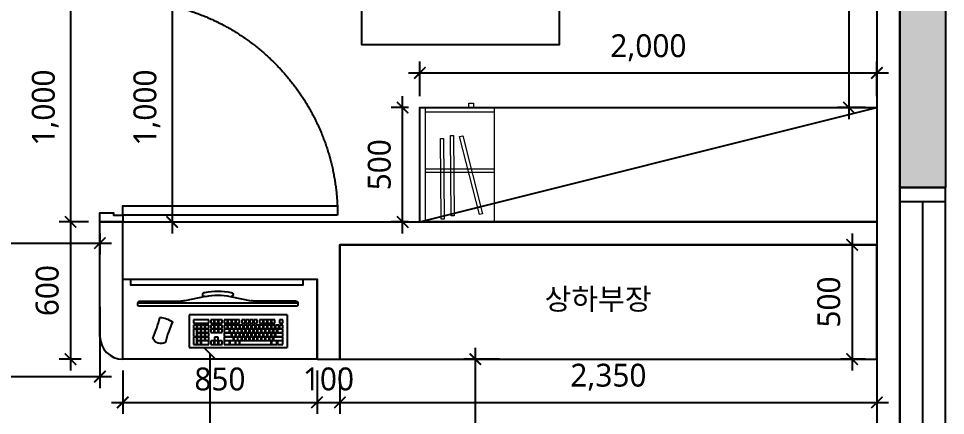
# Model space of a CAD drawing. Header units: metres. Extents: x 11578468 to 47831421, y -58341524 to -14256839.
# Drawn here: x 23793658 to 23797714, y -29032333 to -29030597 of the extents above; entities that cross this region are included whole.
import ezdxf
from ezdxf.enums import TextEntityAlignment as Align

# ---------------------------------------------------------------- set-up
doc = ezdxf.new("R2010")
doc.units = ezdxf.units.M
doc.header["$LTSCALE"] = 50
doc.header["$MEASUREMENT"] = 0
doc.linetypes.add('CENTER2', pattern=[28.575, 19.05, -3.175, 3.175, -3.175])
doc.layers.get('0').update_dxf_attribs({"linetype": 'CONTINUOUS'})
doc.layers.get('DEFPOINTS').update_dxf_attribs({"linetype": 'CONTINUOUS'})
for name, color, linetype in [('0-ELC TEXT', 7, 'CONTINUOUS'), ('04_FUR', 6, 'CONTINUOUS'), ('3.기호.계단선', 30, 'CONTINUOUS'), ('TEX', 7, 'CONTINUOUS'), ('wall', 3, 'CONTINUOUS'), ('WIN', 4, 'CONTINUOUS'), ('家具', 251, 'CONTINUOUS'), ('가구', 6, 'CONTINUOUS')]:
    doc.layers.add(name, color=color, linetype=linetype)
for name, color, linetype, lineweight in [('Arch', 8, 'CONTINUOUS', 0), ('ha', 8, 'CONTINUOUS', 5), ('wall2', 3, 'CONTINUOUS', 25)]:
    doc.layers.add(name, color=color, linetype=linetype, lineweight=lineweight)
doc.styles.add('HY 울릉도 L', font='malgun.ttf')
doc.styles.add('맑은 고딕', font='malgun.ttf')
doc.dimstyles.new('사본 50', dxfattribs={"dimscale": 50, "dimtxt": 2, "dimasz": 1, "dimexe": 1, "dimexo": 1, "dimgap": 1, "dimtad": 1, "dimdec": 0, "dimrnd": 0.05, "dimdsep": 46, "dimlunit": 6, "dimtxsty": 'HY 울릉도 L', "dimblk": 'ARCHTICK', "dimcen": 2.5, "dimdle": 1, "dimclrd": 133, "dimclre": 133, "dimclrt": 30, "dimadec": 0, "dimazin": 0, "dimtfac": 1, "dimtdec": 0, "dimtix": 1, "dimtmove": 2, "dimatfit": 3, "dimldrblk": 'ARCHTICK', "dimfxl": 1, "dimlwd": -1, "dimlwe": -1, "dimarcsym": 0})

# ---------------------------------------------------------------- blocks, each defined once
blk = doc.blocks.new('*U1960')
at = {"layer": 'WIN', "linetype": 'Continuous'}
blk.add_line((60, 100), (1140, 100), dxfattribs=at)
for points in [[(0, 0), (1200, 0), (1200, 200), (0, 200)], [(0, 0), (60, 0), (60, 200), (0, 200)], [(1200, 0), (1140, 0), (1140, 200), (1200, 200)]]:
    blk.add_lwpolyline(points, close=True, dxfattribs=at)
blk = doc.blocks.new('sdagdgds')
at = {"layer": 'ha', "transparency": 33554687}
h = blk.add_hatch(color=256, dxfattribs=at)
h.dxf.hatch_style = 1
h.paths.add_polyline_path([(23725502, -29128457), (23728302, -29128457), (23728302, -29132607), (23728502, -29132607), (23728502, -29128257), (23728302, -29128257), (23725302, -29128257), (23725302, -29132557), (23725502, -29132557)])
h.paths.add_polyline_path([(23728502, -29133657), (23728302, -29133657), (23728302, -29133757), (23725502, -29133757), (23725502, -29133657), (23725302, -29133657), (23725302, -29133757), (23724848.0976572, -29133757), (23724752, -29133757), (23724752, -29136507), (23725152, -29136507), (23725152, -29137657), (23725352, -29137657), (23725352, -29137507), (23727752, -29137507), (23727952, -29137507), (23727952, -29137307), (23725352, -29137307), (23725352, -29136507), (23727052, -29136507), (23727052, -29136707), (23727252, -29136707), (23727252, -29136507), (23727252, -29135757), (23727252, -29135707), (23727052, -29135707), (23727052, -29135757), (23727052, -29136307), (23725352, -29136307), (23724952, -29136307), (23724952, -29133957), (23727052, -29133957), (23727052, -29134507), (23727252, -29134507), (23727252, -29133957), (23728502, -29133957)])
h.paths.add_polyline_path([(23727952, -29138607), (23727752, -29138607), (23727752, -29139637), (23725352, -29139637), (23725352, -29139457), (23725152, -29139457), (23725152, -29140057), (23725352, -29140057), (23725352, -29139837), (23727752, -29139837), (23727752, -29139907), (23727952, -29139907), (23727952, -29139837)])
h.paths.add_polyline_path([(23727952, -29141007), (23727752, -29141007), (23727752, -29142007), (23725352, -29142007), (23725352, -29141857), (23725152, -29141857), (23725152, -29144557), (23725652, -29144557), (23725652, -29144657), (23729552, -29144657), (23729552, -29144457), (23725852, -29144457), (23725852, -29144357), (23725352, -29144357), (23725352, -29142207), (23727952, -29142207)])
h.paths.add_polyline_path([(23731552, -29144307), (23730852, -29144307), (23730852, -29144457), (23730732, -29144457), (23730732, -29144657), (23732052, -29144657), (23732052, -29144457), (23731552, -29144457)])
h.paths.add_polyline_path([(23739502, -29144457), (23736702, -29144457), (23736702, -29144307), (23736002, -29144307), (23736002, -29144457), (23733202, -29144457), (23733202, -29144657), (23739502, -29144657)])
h.paths.add_polyline_path([(23745902, -29143307), (23745702, -29143307), (23745702, -29144457), (23744702, -29144457), (23744702, -29144307), (23744002, -29144307), (23744002, -29144457), (23743102, -29144457), (23743102, -29144657), (23745902, -29144657)])
h.paths.add_polyline_path([(23745902, -29133157), (23745702, -29133157), (23745702, -29139657), (23745902, -29139657)])
h.paths.add_polyline_path([(23745902, -29140857), (23745702, -29140857), (23745702, -29142157), (23745902, -29142157)])
h.paths.add_polyline_path([(23744602, -29136307), (23743902, -29136307), (23743902, -29136657), (23744602, -29136657)])
h.paths.add_polyline_path([(23736702, -29136307), (23736002, -29136307), (23736002, -29136657), (23736702, -29136657)])
h.paths.add_polyline_path([(23731602, -29136307), (23730902, -29136307), (23730902, -29136657), (23731602, -29136657)])
h.paths.add_polyline_path([(23745902, -29130707), (23745702, -29130707), (23745702, -29131957), (23745902, -29131957)])
h.paths.add_polyline_path([(23745902, -29128257), (23743802, -29128257), (23743802, -29128457), (23743802, -29128707), (23744502, -29128707), (23744502, -29128457), (23745702, -29128457), (23745702, -29129607), (23745902, -29129607)])
h.paths.add_polyline_path([(23731602, -29128457), (23731602, -29128257), (23730902, -29128257), (23730902, -29130107), (23731102, -29130107), (23731102, -29128707), (23731602, -29128707)])
h.paths.add_polyline_path([(23736702, -29128257), (23736002, -29128257), (23736002, -29128457), (23736002, -29128707), (23736702, -29128707), (23736702, -29128457)])
at = {"layer": 'wall'}
for p, q in [((23745702, -29133157), (23745702, -29139657)), ((23745902, -29133157), (23745902, -29139657)), ((23745702, -29139657), (23745902, -29139657))]:
    blk.add_line(p, q, dxfattribs=at)
at = {"layer": 'WIN', "linetype": 'Continuous', "rotation": 270}
blk.add_blockref('*U1960', (23745702, -29139657), dxfattribs=at)
blk = doc.blocks.new('arrttt')
at = {"layer": 'Arch', "color": 6}
for p, q in [((883190.8, 53508.7), (882890.8, 53508.7)), ((882890.8, 53508.7), (882890.8, 53008.7)), ((883190.8, 53008.7), (883190.8, 53508.7)), ((882958.9, 53496.3), (882955.8, 53144.1)), ((882972.9, 53496.2), (882958.9, 53496.3)), ((882969.8, 53144), (882972.9, 53496.2)), ((883002.8, 53482.1), (882999.7, 53130)), ((883016.8, 53482), (883002.8, 53482.1)), ((883013.7, 53129.9), (883016.8, 53482)), ((883126.4, 53476.3), (883040, 53134.9)), ((883053.6, 53131.5), (883140, 53472.9)), ((883140, 53472.9), (883126.4, 53476.3)), ((882890.8, 53291.2), (883190.8, 53291.2)), ((882890.8, 53276.2), (883190.8, 53276.2)), ((882955.8, 53144.1), (882969.8, 53144)), ((882999.7, 53130), (883013.7, 53129.9)), ((883040, 53134.9), (883053.6, 53131.5)), ((883190.8, 53028.7), (882890.8, 53028.7)), ((882890.8, 53008.7), (883190.8, 53008.7)), ((883100.8, 53008.7), (883080.8, 53008.7)), ((883080.8, 53008.7), (883080.8, 52988.7)), ((883080.8, 52988.7), (883100.8, 52988.7)), ((883100.8, 52988.7), (883100.8, 53008.7))]:
    blk.add_line(p, q, dxfattribs=at)
blk = doc.blocks.new('_ArchTick')
at = {"color": 0, "linetype": 'ByBlock', "const_width": 0.15}
blk.add_lwpolyline([(-0.5, -0.5), (0.5, 0.5)], dxfattribs=at)
blk = doc.blocks.new('*U2342')
at = {"layer": 'WIN', "linetype": 'Continuous', "transparency": 33554687}
for points in [[(30, 1140), (30, 200), (70, 200), (70, 1140)], [(0, 200), (0, 100), (40, 100), (40, 160), (30, 160), (30, 200)], [(1000, 200), (1000, 100), (960, 100), (960, 160), (970, 160), (970, 200)]]:
    blk.add_lwpolyline(points, close=True, dxfattribs=at)
at = {"layer": 'WIN', "linetype": 'CENTER2', "ltscale": 20, "transparency": 33554687}
blk.add_arc((30, 200), 940, 0, 90, dxfattribs=at)
blk = doc.blocks.new('*D2345')
at = {"layer": 'DEFPOINTS', "color": 0}
for p in [(23793981.1, -29031486.6), (23793885.1, -29032086.6), (23793981.1, -29032086.6)]:
    blk.add_point(p, dxfattribs=at)
at = {"layer": 'wall', "color": 133, "ltscale": 10}
for p, q in [((23793885.1, -29031436.6), (23793885.1, -29032136.6)), ((23793931.1, -29031486.6), (23793835.1, -29031486.6)), ((23793931.1, -29032086.6), (23793835.1, -29032086.6))]:
    blk.add_line(p, q, dxfattribs=at)
at = {"layer": 'wall', "color": 133, "xscale": 50, "yscale": 50, "zscale": 50}
for p, rotation in [((23793885.1, -29031486.6), 90), ((23793885.1, -29032086.6), 270)]:
    blk.add_blockref('_ArchTick', p, dxfattribs=dict(at, rotation=rotation))
at = {"layer": 'wall', "color": 30, "ltscale": 10, "insert": (23793783.5, -29031786.6), "char_height": 100, "attachment_point": 5, "rotation": 90, "style": 'HY 울릉도 L'}
blk.add_mtext('600', dxfattribs=at)
blk = doc.blocks.new('A$C6A105BC0')
for p, q in [((224.6, 104.4), (224.6, 246)), ((224.6, 246), (653.1, 246)), ((653.1, 104.4), (653.1, 246)), ((242.4, 233.2), (257.5, 233.2)), ((242.4, 200.8), (242.4, 233.2)), ((257.5, 233.2), (257.5, 200.8)), ((259.7, 218.1), (259.7, 233.2)), ((259.7, 233.2), (274.8, 233.2)), ((274.8, 218.1), (259.7, 218.1)), ((259.7, 200.8), (259.7, 215.9)), ((259.7, 215.9), (274.8, 215.9)), ((274.8, 233.2), (274.8, 218.1)), ((274.8, 215.9), (274.8, 200.8)), ((277, 233.2), (309.5, 233.2)), ((277, 218.1), (277, 233.2)), ((309.5, 218.1), (277, 218.1)), ((277, 215.9), (292.2, 215.9)), ((277, 200.8), (277, 215.9)), ((292.2, 215.9), (292.2, 200.8)), ((294.3, 215.9), (309.5, 215.9)), ((294.3, 200.8), (294.3, 215.9)), ((309.5, 233.2), (309.5, 218.1)), ((309.5, 215.9), (309.5, 200.8)), ((318.1, 233.2), (333.3, 233.2)), ((318.1, 218.1), (318.1, 233.2)), ((333.3, 218.1), (318.1, 218.1)), ((333.3, 233.2), (333.3, 218.1)), ((335.4, 218.1), (335.4, 233.2)), ((335.4, 233.2), (350.6, 233.2)), ((350.6, 218.1), (335.4, 218.1)), ((335.4, 215.9), (350.6, 215.9)), ((335.4, 200.8), (335.4, 215.9)), ((350.6, 233.2), (350.6, 218.1)), ((350.6, 215.9), (350.6, 200.8)), ((352.8, 233.2), (367.9, 233.2)), ((352.8, 218.1), (352.8, 233.2)), ((367.9, 218.1), (352.8, 218.1)), ((367.9, 233.2), (367.9, 218.1)), ((376.6, 233.2), (400.4, 233.2)), ((376.6, 218.1), (376.6, 233.2)), ((400.4, 218.1), (376.6, 218.1)), ((376.6, 215.9), (417.7, 215.9)), ((376.6, 200.8), (376.6, 215.9)), ((400.4, 233.2), (400.4, 218.1)), ((402.5, 233.2), (426.3, 233.2)), ((402.5, 218.1), (402.5, 233.2)), ((426.3, 218.1), (402.5, 218.1)), ((417.7, 215.9), (417.7, 200.8)), ((419.9, 215.9), (435, 215.9)), ((419.9, 200.8), (419.9, 215.9)), ((426.3, 233.2), (426.3, 218.1)), ((428.5, 233.2), (428.5, 218.1)), ((428.5, 233.2), (443.7, 233.2)), ((443.7, 218.1), (428.5, 218.1)), ((435, 200.8), (435, 215.9)), ((437.2, 215.9), (452.3, 215.9)), ((437.2, 215.9), (437.2, 200.8)), ((443.7, 233.2), (443.7, 218.1)), ((445.8, 233.2), (445.8, 218.1)), ((445.8, 233.2), (582.2, 233.2)), ((582.2, 218.1), (445.8, 218.1)), ((452.3, 215.9), (452.3, 200.8)), ((454.5, 200.8), (454.5, 215.9)), ((454.5, 215.9), (469.6, 215.9)), ((469.6, 215.9), (469.6, 200.8)), ((471.8, 200.8), (471.8, 215.9)), ((471.8, 215.9), (487, 215.9)), ((487, 215.9), (487, 200.8)), ((489.1, 215.9), (504.3, 215.9)), ((489.1, 200.8), (489.1, 215.9)), ((504.3, 215.9), (504.3, 200.8)), ((506.4, 215.9), (521.6, 215.9)), ((506.4, 200.8), (506.4, 215.9)), ((521.6, 215.9), (521.6, 200.8)), ((523.7, 215.9), (538.9, 215.9)), ((523.7, 200.8), (523.7, 215.9)), ((538.9, 215.9), (538.9, 200.8)), ((541.1, 215.9), (556.2, 215.9)), ((541.1, 200.8), (541.1, 215.9)), ((556.2, 215.9), (556.2, 200.8)), ((558.4, 215.9), (573.5, 215.9)), ((558.4, 200.8), (558.4, 215.9)), ((573.5, 215.9), (573.5, 200.8)), ((575.7, 215.9), (590.8, 215.9)), ((575.7, 200.8), (575.7, 215.9)), ((582.2, 233.2), (582.2, 218.1)), ((584.3, 233.2), (608.2, 233.2)), ((584.3, 218.1), (584.3, 233.2)), ((608.2, 218.1), (584.3, 218.1)), ((590.8, 215.9), (590.8, 200.8)), ((593, 215.9), (634.1, 215.9)), ((593, 200.8), (593, 215.9)), ((608.2, 233.2), (608.2, 218.1)), ((610.3, 233.2), (634.1, 233.2)), ((610.3, 218.1), (610.3, 233.2)), ((634.1, 218.1), (610.3, 218.1)), ((634.1, 233.2), (634.1, 218.1)), ((634.1, 215.9), (634.1, 200.8)), ((257.5, 200.8), (242.4, 200.8)), ((242.4, 198.6), (257.5, 198.6)), ((242.4, 166.1), (242.4, 198.6)), ((257.5, 166.1), (242.4, 166.1)), ((242.4, 164), (257.5, 164)), ((242.4, 148.8), (242.4, 164)), ((257.5, 198.6), (257.5, 166.1)), ((257.5, 164), (257.5, 148.8)), ((274.8, 200.8), (259.7, 200.8)), ((259.7, 198.6), (274.8, 198.6)), ((259.7, 183.4), (259.7, 198.6)), ((274.8, 183.4), (259.7, 183.4)), ((259.7, 181.3), (274.8, 181.3)), ((259.7, 166.1), (259.7, 181.3)), ((274.8, 166.1), (259.7, 166.1)), ((259.7, 148.8), (259.7, 164)), ((259.7, 164), (274.8, 164)), ((274.8, 198.6), (274.8, 183.4)), ((274.8, 181.3), (274.8, 166.1)), ((274.8, 164), (274.8, 148.8)), ((292.2, 200.8), (277, 200.8)), ((277, 198.6), (292.2, 198.6)), ((277, 183.4), (277, 198.6)), ((292.2, 183.4), (277, 183.4)), ((277, 181.3), (292.2, 181.3)), ((277, 166.1), (277, 181.3)), ((292.2, 166.1), (277, 166.1)), ((277, 164), (292.2, 164)), ((277, 148.8), (277, 164)), ((292.2, 198.6), (292.2, 183.4)), ((292.2, 181.3), (292.2, 166.1)), ((292.2, 164), (292.2, 148.8)), ((309.5, 200.8), (294.3, 200.8)), ((294.3, 198.6), (309.5, 198.6)), ((294.3, 183.4), (294.3, 198.6)), ((309.5, 183.4), (294.3, 183.4)), ((294.3, 181.3), (309.5, 181.3)), ((294.3, 166.1), (294.3, 181.3)), ((309.5, 166.1), (294.3, 166.1)), ((294.3, 148.8), (294.3, 164)), ((294.3, 164), (309.5, 164)), ((309.5, 198.6), (309.5, 183.4)), ((309.5, 181.3), (309.5, 166.1)), ((309.5, 164), (309.5, 148.8)), ((318.1, 181.3), (333.3, 181.3)), ((318.1, 166.1), (318.1, 181.3)), ((333.3, 166.1), (318.1, 166.1)), ((318.1, 164), (333.3, 164)), ((318.1, 148.8), (318.1, 164)), ((333.3, 181.3), (333.3, 166.1)), ((333.3, 164), (333.3, 148.8)), ((350.6, 200.8), (335.4, 200.8)), ((335.4, 181.3), (350.6, 181.3)), ((335.4, 166.1), (335.4, 181.3)), ((350.6, 166.1), (335.4, 166.1)), ((335.4, 148.8), (335.4, 164)), ((335.4, 164), (350.6, 164)), ((350.6, 181.3), (350.6, 166.1)), ((350.6, 164), (350.6, 148.8)), ((352.8, 181.3), (367.9, 181.3)), ((352.8, 166.1), (352.8, 181.3)), ((367.9, 166.1), (352.8, 166.1)), ((352.8, 148.8), (352.8, 164)), ((352.8, 164), (367.9, 164)), ((367.9, 181.3), (367.9, 166.1)), ((367.9, 164), (367.9, 148.8)), ((417.7, 200.8), (376.6, 200.8)), ((376.6, 198.6), (409, 198.6)), ((376.6, 183.4), (376.6, 198.6)), ((409, 183.4), (376.6, 183.4)), ((376.6, 181.3), (400.4, 181.3)), ((376.6, 166.1), (376.6, 181.3)), ((400.4, 166.1), (376.6, 166.1)), ((376.6, 164), (391.7, 164)), ((376.6, 148.8), (376.6, 164)), ((391.7, 164), (391.7, 148.8)), ((393.9, 148.8), (393.9, 164)), ((393.9, 164), (409, 164)), ((400.4, 181.3), (400.4, 166.1)), ((402.5, 181.3), (417.7, 181.3)), ((402.5, 166.1), (402.5, 181.3)), ((417.7, 166.1), (402.5, 166.1)), ((409, 198.6), (409, 183.4)), ((409, 164), (409, 148.8)), ((411.2, 198.6), (426.3, 198.6)), ((411.2, 183.4), (411.2, 198.6)), ((426.3, 183.4), (411.2, 183.4)), ((411.2, 148.8), (411.2, 164)), ((411.2, 164), (426.3, 164)), ((417.7, 166.1), (417.7, 181.3)), ((435, 200.8), (419.9, 200.8)), ((419.9, 181.3), (435, 181.3)), ((419.9, 166.1), (419.9, 181.3)), ((435, 166.1), (419.9, 166.1)), ((426.3, 198.6), (426.3, 183.4)), ((426.3, 164), (426.3, 148.8)), ((428.5, 198.6), (443.7, 198.6)), ((428.5, 183.4), (428.5, 198.6)), ((443.7, 183.4), (428.5, 183.4)), ((428.5, 148.8), (428.5, 164)), ((428.5, 164), (443.7, 164)), ((435, 166.1), (435, 181.3)), ((452.3, 200.8), (437.2, 200.8)), ((437.2, 181.3), (452.3, 181.3)), ((437.2, 181.3), (437.2, 166.1)), ((452.3, 166.1), (437.2, 166.1)), ((443.7, 198.6), (443.7, 183.4)), ((443.7, 164), (443.7, 148.8)), ((445.8, 198.6), (461, 198.6)), ((445.8, 183.4), (445.8, 198.6)), ((461, 183.4), (445.8, 183.4)), ((445.8, 148.8), (445.8, 164)), ((445.8, 164), (461, 164)), ((452.3, 181.3), (452.3, 166.1)), ((469.6, 200.8), (454.5, 200.8)), ((454.5, 181.3), (469.6, 181.3)), ((454.5, 166.1), (454.5, 181.3)), ((469.6, 166.1), (454.5, 166.1)), ((461, 198.6), (461, 183.4)), ((461, 164), (461, 148.8)), ((463.1, 183.4), (463.1, 198.6)), ((463.1, 198.6), (478.3, 198.6)), ((478.3, 183.4), (463.1, 183.4)), ((463.1, 148.8), (463.1, 164)), ((463.1, 164), (478.3, 164)), ((469.6, 181.3), (469.6, 166.1)), ((487, 200.8), (471.8, 200.8)), ((471.8, 166.1), (471.8, 181.3)), ((471.8, 181.3), (487, 181.3)), ((487, 166.1), (471.8, 166.1)), ((478.3, 198.6), (478.3, 183.4)), ((478.3, 164), (478.3, 148.8)), ((480.5, 198.6), (495.6, 198.6)), ((480.5, 183.4), (480.5, 198.6)), ((495.6, 183.4), (480.5, 183.4)), ((480.5, 164), (495.6, 164)), ((480.5, 148.8), (480.5, 164)), ((487, 181.3), (487, 166.1)), ((504.3, 200.8), (489.1, 200.8)), ((489.1, 166.1), (489.1, 181.3)), ((489.1, 181.3), (504.3, 181.3)), ((504.3, 166.1), (489.1, 166.1)), ((495.6, 198.6), (495.6, 183.4)), ((495.6, 164), (495.6, 148.8)), ((497.8, 198.6), (512.9, 198.6)), ((497.8, 183.4), (497.8, 198.6)), ((512.9, 183.4), (497.8, 183.4)), ((497.8, 148.8), (497.8, 164)), ((497.8, 164), (512.9, 164)), ((504.3, 181.3), (504.3, 166.1)), ((521.6, 200.8), (506.4, 200.8)), ((506.4, 166.1), (506.4, 181.3)), ((506.4, 181.3), (521.6, 181.3)), ((521.6, 166.1), (506.4, 166.1)), ((512.9, 198.6), (512.9, 183.4)), ((512.9, 164), (512.9, 148.8)), ((515.1, 198.6), (530.2, 198.6)), ((515.1, 183.4), (515.1, 198.6)), ((530.2, 183.4), (515.1, 183.4)), ((515.1, 164), (530.2, 164)), ((515.1, 148.8), (515.1, 164)), ((521.6, 181.3), (521.6, 166.1)), ((538.9, 200.8), (523.7, 200.8)), ((523.7, 181.3), (538.9, 181.3)), ((523.7, 166.1), (523.7, 181.3)), ((538.9, 166.1), (523.7, 166.1)), ((530.2, 198.6), (530.2, 183.4)), ((530.2, 164), (530.2, 148.8)), ((532.4, 198.6), (547.6, 198.6)), ((532.4, 183.4), (532.4, 198.6)), ((547.6, 183.4), (532.4, 183.4)), ((532.4, 148.8), (532.4, 164)), ((532.4, 164), (547.6, 164)), ((538.9, 181.3), (538.9, 166.1)), ((556.2, 200.8), (541.1, 200.8)), ((541.1, 181.3), (556.2, 181.3)), ((541.1, 166.1), (541.1, 181.3)), ((556.2, 166.1), (541.1, 166.1)), ((547.6, 198.6), (547.6, 183.4)), ((547.6, 164), (547.6, 148.8)), ((549.7, 183.4), (549.7, 198.6)), ((549.7, 198.6), (564.9, 198.6)), ((564.9, 183.4), (549.7, 183.4)), ((549.7, 148.8), (549.7, 164)), ((549.7, 164), (564.9, 164)), ((556.2, 181.3), (556.2, 166.1)), ((573.5, 200.8), (558.4, 200.8)), ((558.4, 181.3), (573.5, 181.3)), ((558.4, 166.1), (558.4, 181.3)), ((573.5, 166.1), (558.4, 166.1)), ((564.9, 198.6), (564.9, 183.4)), ((564.9, 164), (564.9, 148.8)), ((567, 198.6), (582.2, 198.6)), ((567, 183.4), (567, 198.6)), ((582.2, 183.4), (567, 183.4)), ((567, 164), (582.2, 164)), ((567, 148.8), (567, 164)), ((573.5, 181.3), (573.5, 166.1)), ((590.8, 200.8), (575.7, 200.8)), ((575.7, 181.3), (590.8, 181.3)), ((575.7, 166.1), (575.7, 181.3)), ((590.8, 166.1), (575.7, 166.1)), ((582.2, 198.6), (582.2, 183.4)), ((582.2, 164), (582.2, 148.8)), ((584.3, 198.6), (599.5, 198.6)), ((584.3, 183.4), (584.3, 198.6)), ((599.5, 183.4), (584.3, 183.4)), ((584.3, 148.8), (584.3, 164)), ((584.3, 164), (599.5, 164)), ((590.8, 181.3), (590.8, 166.1)), ((634.1, 200.8), (593, 200.8)), ((593, 181.3), (608.2, 181.3)), ((593, 166.1), (593, 181.3)), ((608.2, 166.1), (593, 166.1)), ((599.5, 198.6), (599.5, 183.4)), ((599.5, 164), (599.5, 148.8)), ((601.7, 198.6), (634.1, 198.6)), ((601.7, 183.4), (601.7, 198.6)), ((634.1, 183.4), (601.7, 183.4)), ((601.7, 148.8), (601.7, 164)), ((601.7, 164), (616.8, 164)), ((608.2, 181.3), (608.2, 166.1)), ((610.3, 181.3), (634.1, 181.3)), ((610.3, 166.1), (610.3, 181.3)), ((634.1, 166.1), (610.3, 166.1)), ((616.8, 164), (616.8, 148.8)), ((619, 164), (634.1, 164)), ((619, 148.8), (619, 164)), ((634.1, 198.6), (634.1, 183.4)), ((634.1, 181.3), (634.1, 166.1)), ((634.1, 164), (634.1, 148.8)), ((257.5, 148.8), (242.4, 148.8)), ((242.4, 140.2), (309.5, 140.2)), ((242.4, 125), (242.4, 140.2)), ((309.5, 125), (242.4, 125)), ((274.8, 148.8), (259.7, 148.8)), ((292.2, 148.8), (277, 148.8)), ((309.5, 148.8), (294.3, 148.8)), ((309.5, 140.2), (309.5, 125)), ((333.3, 148.8), (318.1, 148.8)), ((318.1, 140.2), (333.3, 140.2)), ((318.1, 125), (318.1, 140.2)), ((333.3, 125), (318.1, 125)), ((333.3, 140.2), (333.3, 125)), ((350.6, 148.8), (335.4, 148.8)), ((335.4, 125), (335.4, 140.2)), ((335.4, 140.2), (350.6, 140.2)), ((350.6, 125), (335.4, 125)), ((350.6, 140.2), (350.6, 125)), ((367.9, 148.8), (352.8, 148.8)), ((352.8, 140.2), (367.9, 140.2)), ((352.8, 125), (352.8, 140.2)), ((367.9, 125), (352.8, 125)), ((367.9, 140.2), (367.9, 125)), ((391.7, 148.8), (376.6, 148.8)), ((376.6, 140.2), (391.7, 140.2)), ((376.6, 125), (376.6, 140.2)), ((391.7, 125), (376.6, 125)), ((391.7, 140.2), (391.7, 125)), ((409, 148.8), (393.9, 148.8)), ((393.9, 140.2), (409, 140.2)), ((393.9, 125), (393.9, 140.2)), ((409, 125), (393.9, 125)), ((409, 140.2), (409, 125)), ((426.3, 148.8), (411.2, 148.8)), ((411.2, 140.2), (426.3, 140.2)), ((411.2, 125), (411.2, 140.2)), ((426.3, 125), (411.2, 125)), ((426.3, 140.2), (426.3, 125)), ((443.7, 148.8), (428.5, 148.8)), ((428.5, 140.2), (443.7, 140.2)), ((428.5, 125), (428.5, 140.2)), ((443.7, 125), (428.5, 125)), ((443.7, 140.2), (443.7, 125)), ((461, 148.8), (445.8, 148.8)), ((454.5, 140.2), (469.6, 140.2)), ((454.5, 125), (454.5, 140.2)), ((469.6, 125), (454.5, 125)), ((478.3, 148.8), (463.1, 148.8)), ((469.6, 140.2), (469.6, 125)), ((471.8, 125), (471.8, 140.2)), ((471.8, 140.2), (487, 140.2)), ((487, 125), (471.8, 125)), ((495.6, 148.8), (480.5, 148.8)), ((487, 140.2), (487, 125)), ((489.1, 140.2), (504.3, 140.2)), ((489.1, 125), (489.1, 140.2)), ((504.3, 125), (489.1, 125)), ((512.9, 148.8), (497.8, 148.8)), ((504.3, 140.2), (504.3, 125)), ((506.4, 140.2), (521.6, 140.2)), ((506.4, 125), (506.4, 140.2)), ((521.6, 125), (506.4, 125)), ((530.2, 148.8), (515.1, 148.8)), ((521.6, 140.2), (521.6, 125)), ((547.6, 148.8), (532.4, 148.8)), ((532.4, 125), (532.4, 140.2)), ((532.4, 140.2), (547.6, 140.2)), ((547.6, 125), (532.4, 125)), ((547.6, 140.2), (547.6, 125)), ((564.9, 148.8), (549.7, 148.8)), ((549.7, 140.2), (564.9, 140.2)), ((549.7, 125), (549.7, 140.2)), ((564.9, 125), (549.7, 125)), ((564.9, 140.2), (564.9, 125)), ((582.2, 148.8), (567, 148.8)), ((567, 140.2), (582.2, 140.2)), ((567, 125), (567, 140.2)), ((582.2, 125), (567, 125)), ((582.2, 140.2), (582.2, 125)), ((599.5, 148.8), (584.3, 148.8)), ((584.3, 140.2), (599.5, 140.2)), ((584.3, 125), (584.3, 140.2)), ((599.5, 125), (584.3, 125)), ((599.5, 140.2), (599.5, 125)), ((616.8, 148.8), (601.7, 148.8)), ((634.1, 148.8), (619, 148.8)), ((619, 140.2), (634.1, 140.2)), ((619, 125), (619, 140.2)), ((634.1, 125), (619, 125)), ((634.1, 140.2), (634.1, 125)), ((653.1, 104.4), (224.6, 104.4)), ((695.5, 66.4), (4.5, 66.4)), ((404.1, 23.5), (495.1, 42.1)), ((691, 43.9), (513.1, 43.9)), ((700, 52.9), (700, 61.9)), ((700, 52.9), (700, 52.9))]:
    blk.add_line(p, q)
blk.add_lwpolyline([(64.6, 206.6, -0.043661), (95.3, 115.1, 0.131652), (150.8, 133.8, -0.043661), (120, 225.3, 0.414214)], format="xyb", close=True)
blk.add_lwpolyline([(295.9, 23.5), (204.9, 42.1)])
for centre, radius, start, end in [((4.5, 61.9), 4.5, 90, 180), ((186.9, -46.1), 90, 78.4398, 90), ((513.1, -46.1), 90, 90, 101.5601), ((691, 52.9), 9, 270, 360), ((695.5, 61.9), 4.5, 360, 90), ((292.3, 15), 9.2, 90, 270), ((350, 288), 288, 258.4398, 281.5601), ((350, 288), 270, 258.4398, 281.5601), ((407.7, 15), 9.2, 270, 90)]:
    blk.add_arc(centre, radius, start, end)
at = {"layer": '家具', "color": 251, "true_color": 0x636466}
for p, q in [((0, 61.9), (0, 52.9)), ((700, 52.9), (0, 52.9)), ((0, 52.9), (0, 52.9)), ((9, 43.9), (186.9, 43.9))]:
    blk.add_line(p, q, dxfattribs=at)
blk.add_arc((9, 52.9), 9, 180, 270, dxfattribs=at)
blk = doc.blocks.new('*D2377')
at = {"layer": 'DEFPOINTS', "color": 0}
for p in [(23794013.7, -29030486.6), (23793885.1, -29031486.6), (23794013.7, -29031486.6)]:
    blk.add_point(p, dxfattribs=at)
at = {"layer": 'wall', "color": 133, "ltscale": 10}
for p, q in [((23793885.1, -29030436.6), (23793885.1, -29031536.6)), ((23793963.7, -29030486.6), (23793835.1, -29030486.6)), ((23793963.7, -29031486.6), (23793835.1, -29031486.6))]:
    blk.add_line(p, q, dxfattribs=at)
at = {"layer": 'wall', "color": 133, "xscale": 50, "yscale": 50, "zscale": 50}
for p, rotation in [((23793885.1, -29030486.6), 90), ((23793885.1, -29031486.6), 270)]:
    blk.add_blockref('_ArchTick', p, dxfattribs=dict(at, rotation=rotation))
at = {"layer": 'wall', "color": 30, "ltscale": 10, "insert": (23793774.8, -29030986.6), "char_height": 100, "attachment_point": 5, "rotation": 90, "style": 'HY 울릉도 L'}
blk.add_mtext('1,000', dxfattribs=at)
blk = doc.blocks.new('*D2378')
at = {"layer": 'DEFPOINTS', "color": 0}
for p in [(23794113.7, -29032086.6), (23794963.7, -29032086.6), (23794963.7, -29032275.5)]:
    blk.add_point(p, dxfattribs=at)
at = {"layer": 'wall', "color": 133, "ltscale": 10}
for p, q in [((23794113.7, -29032136.6), (23794113.7, -29032325.5)), ((23794963.7, -29032136.6), (23794963.7, -29032325.5)), ((23794063.7, -29032275.5), (23795013.7, -29032275.5))]:
    blk.add_line(p, q, dxfattribs=at)
at = {"layer": 'wall', "color": 133, "xscale": 50, "yscale": 50, "zscale": 50, "rotation": 180}
blk.add_blockref('_ArchTick', (23794113.7, -29032275.5), dxfattribs=at)
at = {"layer": 'wall', "color": 133, "xscale": 50, "yscale": 50, "zscale": 50}
blk.add_blockref('_ArchTick', (23794963.7, -29032275.5), dxfattribs=at)
at = {"layer": 'wall', "color": 30, "ltscale": 10, "insert": (23794538.7, -29032173.8), "char_height": 100, "attachment_point": 5, "style": 'HY 울릉도 L'}
blk.add_mtext('850', dxfattribs=at)
blk = doc.blocks.new('*D2379')
at = {"layer": 'DEFPOINTS', "color": 0}
for p in [(23794963.7, -29032086.6), (23795063.7, -29032086.6), (23795063.7, -29032275.5)]:
    blk.add_point(p, dxfattribs=at)
at = {"layer": 'wall', "color": 133, "ltscale": 10}
for p, q in [((23794963.7, -29032136.6), (23794963.7, -29032325.5)), ((23795063.7, -29032136.6), (23795063.7, -29032325.5)), ((23794913.7, -29032275.5), (23795113.7, -29032275.5))]:
    blk.add_line(p, q, dxfattribs=at)
at = {"layer": 'wall', "color": 133, "xscale": 50, "yscale": 50, "zscale": 50}
blk.add_blockref('_ArchTick', (23794963.7, -29032275.5), dxfattribs=at)
at = {"layer": 'wall', "color": 133, "xscale": 50, "yscale": 50, "zscale": 50, "rotation": 180}
blk.add_blockref('_ArchTick', (23795063.7, -29032275.5), dxfattribs=at)
at = {"layer": 'wall', "color": 30, "ltscale": 10, "insert": (23795013.7, -29032173.6), "char_height": 100, "attachment_point": 5, "style": 'HY 울릉도 L'}
blk.add_mtext('100', dxfattribs=at)
blk = doc.blocks.new('*D2380')
at = {"layer": 'DEFPOINTS', "color": 0}
for p in [(23795063.7, -29032086.6), (23797413.7, -29032086.6), (23797413.7, -29032275.5)]:
    blk.add_point(p, dxfattribs=at)
at = {"layer": 'wall', "color": 133, "ltscale": 10}
for p, q in [((23795063.7, -29032136.6), (23795063.7, -29032325.5)), ((23797413.7, -29032136.6), (23797413.7, -29032325.5)), ((23795013.7, -29032275.5), (23797463.7, -29032275.5))]:
    blk.add_line(p, q, dxfattribs=at)
at = {"layer": 'wall', "color": 133, "xscale": 50, "yscale": 50, "zscale": 50, "rotation": 180}
blk.add_blockref('_ArchTick', (23795063.7, -29032275.5), dxfattribs=at)
at = {"layer": 'wall', "color": 133, "xscale": 50, "yscale": 50, "zscale": 50}
blk.add_blockref('_ArchTick', (23797413.7, -29032275.5), dxfattribs=at)
at = {"layer": 'wall', "color": 30, "ltscale": 10, "insert": (23796238.7, -29032165.5), "char_height": 100, "attachment_point": 5, "style": 'HY 울릉도 L'}
blk.add_mtext('2,350', dxfattribs=at)
blk = doc.blocks.new('*D2396')
at = {"layer": 'DEFPOINTS', "color": 0}
for p in [(23794113.7, -29030486.6), (23794113.7, -29031486.6), (23794329.8, -29031486.6)]:
    blk.add_point(p, dxfattribs=at)
at = {"layer": 'wall', "color": 133, "ltscale": 10}
for p, q in [((23794329.8, -29030436.6), (23794329.8, -29031536.6)), ((23794163.7, -29030486.6), (23794379.8, -29030486.6)), ((23794163.7, -29031486.6), (23794379.8, -29031486.6))]:
    blk.add_line(p, q, dxfattribs=at)
at = {"layer": 'wall', "color": 133, "xscale": 50, "yscale": 50, "zscale": 50}
for p, rotation in [((23794329.8, -29030486.6), 90), ((23794329.8, -29031486.6), 270)]:
    blk.add_blockref('_ArchTick', p, dxfattribs=dict(at, rotation=rotation))
at = {"layer": 'wall', "color": 30, "ltscale": 10, "insert": (23794219.5, -29030986.6), "char_height": 100, "attachment_point": 5, "rotation": 90, "style": 'HY 울릉도 L'}
blk.add_mtext('1,000', dxfattribs=at)
blk = doc.blocks.new('*D2398')
at = {"layer": 'DEFPOINTS', "color": 0}
for p in [(23792563.7, -29031386.6), (23794013.7, -29031486.6), (23794013.7, -29031578.9)]:
    blk.add_point(p, dxfattribs=at)
at = {"layer": 'wall', "color": 133, "ltscale": 10}
for p, q in [((23792563.7, -29031436.6), (23792563.7, -29031628.9)), ((23794013.7, -29031536.6), (23794013.7, -29031628.9)), ((23792513.7, -29031578.9), (23794063.7, -29031578.9))]:
    blk.add_line(p, q, dxfattribs=at)
at = {"layer": 'wall', "color": 133, "xscale": 50, "yscale": 50, "zscale": 50, "rotation": 180}
blk.add_blockref('_ArchTick', (23792563.7, -29031578.9), dxfattribs=at)
at = {"layer": 'wall', "color": 133, "xscale": 50, "yscale": 50, "zscale": 50}
blk.add_blockref('_ArchTick', (23794013.7, -29031578.9), dxfattribs=at)
at = {"layer": 'wall', "color": 30, "ltscale": 10, "insert": (23793288.7, -29031468.5), "char_height": 100, "attachment_point": 5, "style": 'HY 울릉도 L'}
blk.add_mtext('1,450', dxfattribs=at)
blk = doc.blocks.new('*D2418')
at = {"layer": 'DEFPOINTS', "color": 0}
for p in [(23797413.7, -29031586.6), (23797305.2, -29032086.6), (23797413.7, -29032086.6)]:
    blk.add_point(p, dxfattribs=at)
at = {"layer": 'wall', "color": 133, "ltscale": 10}
for p, q in [((23797305.2, -29031536.6), (23797305.2, -29032136.6)), ((23797363.7, -29031586.6), (23797255.2, -29031586.6)), ((23797363.7, -29032086.6), (23797255.2, -29032086.6))]:
    blk.add_line(p, q, dxfattribs=at)
at = {"layer": 'wall', "color": 133, "xscale": 50, "yscale": 50, "zscale": 50}
for p, rotation in [((23797305.2, -29031586.6), 90), ((23797305.2, -29032086.6), 270)]:
    blk.add_blockref('_ArchTick', p, dxfattribs=dict(at, rotation=rotation))
at = {"layer": 'wall', "color": 30, "ltscale": 10, "insert": (23797203.6, -29031836.6), "char_height": 100, "attachment_point": 5, "rotation": 90, "style": 'HY 울릉도 L'}
blk.add_mtext('500', dxfattribs=at)
blk = doc.blocks.new('*D2419')
at = {"layer": 'DEFPOINTS', "color": 0}
for p in [(23795338.3, -29030986.6), (23795413.7, -29030986.6), (23795413.7, -29031486.6)]:
    blk.add_point(p, dxfattribs=at)
at = {"layer": 'wall', "color": 133, "ltscale": 10}
for p, q in [((23795338.3, -29031536.6), (23795338.3, -29030936.6)), ((23795363.7, -29030986.6), (23795288.3, -29030986.6)), ((23795363.7, -29031486.6), (23795288.3, -29031486.6))]:
    blk.add_line(p, q, dxfattribs=at)
at = {"layer": 'wall', "color": 133, "xscale": 50, "yscale": 50, "zscale": 50}
for p, rotation in [((23795338.3, -29030986.6), 90), ((23795338.3, -29031486.6), 270)]:
    blk.add_blockref('_ArchTick', p, dxfattribs=dict(at, rotation=rotation))
at = {"layer": 'wall', "color": 30, "ltscale": 10, "insert": (23795236.6, -29031236.6), "char_height": 100, "attachment_point": 5, "rotation": 90, "style": 'HY 울릉도 L'}
blk.add_mtext('500', dxfattribs=at)
blk = doc.blocks.new('*D2420')
at = {"layer": 'DEFPOINTS', "color": 0}
for p in [(23797413.7, -29030835), (23795413.7, -29030986.6), (23797413.7, -29030986.6)]:
    blk.add_point(p, dxfattribs=at)
at = {"layer": 'wall', "color": 133, "ltscale": 10}
for p, q in [((23795413.7, -29030936.6), (23795413.7, -29030785)), ((23797413.7, -29030936.6), (23797413.7, -29030785)), ((23795363.7, -29030835), (23797463.7, -29030835))]:
    blk.add_line(p, q, dxfattribs=at)
at = {"layer": 'wall', "color": 133, "xscale": 50, "yscale": 50, "zscale": 50, "rotation": 180}
blk.add_blockref('_ArchTick', (23795413.7, -29030835), dxfattribs=at)
at = {"layer": 'wall', "color": 133, "xscale": 50, "yscale": 50, "zscale": 50}
blk.add_blockref('_ArchTick', (23797413.7, -29030835), dxfattribs=at)
at = {"layer": 'wall', "color": 30, "ltscale": 10, "insert": (23796413.7, -29030725), "char_height": 100, "attachment_point": 5, "style": 'HY 울릉도 L'}
blk.add_mtext('2,000', dxfattribs=at)
blk = doc.blocks.new('*D2421')
at = {"layer": 'DEFPOINTS', "color": 0}
for p in [(23797413.7, -29028336.6), (23797291.4, -29030986.6), (23797413.7, -29030986.6)]:
    blk.add_point(p, dxfattribs=at)
at = {"layer": 'wall', "color": 133, "ltscale": 10}
for p, q in [((23797291.4, -29028286.6), (23797291.4, -29031036.6)), ((23797363.7, -29028336.6), (23797241.4, -29028336.6)), ((23797363.7, -29030986.6), (23797241.4, -29030986.6))]:
    blk.add_line(p, q, dxfattribs=at)
at = {"layer": 'wall', "color": 133, "xscale": 50, "yscale": 50, "zscale": 50}
for p, rotation in [((23797291.4, -29028336.6), 90), ((23797291.4, -29030986.6), 270)]:
    blk.add_blockref('_ArchTick', p, dxfattribs=dict(at, rotation=rotation))
at = {"layer": 'wall', "color": 30, "ltscale": 10, "insert": (23797181.3, -29029661.6), "char_height": 100, "attachment_point": 5, "rotation": 90, "style": 'HY 울릉도 L'}
blk.add_mtext('2,650', dxfattribs=at)
blk = doc.blocks.new('*D2423')
at = {"layer": 'DEFPOINTS', "color": 0}
for p in [(23795656.6, -29032086.6), (23795812.2, -29032086.6), (23795812.2, -29033295.4)]:
    blk.add_point(p, dxfattribs=at)
at = {"layer": 'wall', "color": 133, "ltscale": 10}
for p, q in [((23795656.6, -29033345.4), (23795656.6, -29032036.6)), ((23795762.2, -29032086.6), (23795606.6, -29032086.6)), ((23795762.2, -29033295.4), (23795606.6, -29033295.4))]:
    blk.add_line(p, q, dxfattribs=at)
at = {"layer": 'wall', "color": 133, "xscale": 50, "yscale": 50, "zscale": 50}
for p, rotation in [((23795656.6, -29032086.6), 90), ((23795656.6, -29033295.4), 270)]:
    blk.add_blockref('_ArchTick', p, dxfattribs=dict(at, rotation=rotation))
at = {"layer": 'wall', "color": 30, "ltscale": 10, "insert": (23795546.3, -29032691), "char_height": 100, "attachment_point": 5, "rotation": 90, "style": 'HY 울릉도 L'}
blk.add_mtext('1,209', dxfattribs=at)
blk = doc.blocks.new('*D2443')
at = {"layer": 'DEFPOINTS', "color": 0}
for p in [(23794013.7, -29031808.4), (23794013.7, -29032162.6), (23787516.2, -29032236.1)]:
    blk.add_point(p, dxfattribs=at)
at = {"layer": 'wall', "color": 133, "ltscale": 10}
for p, q in [((23794013.7, -29031858.4), (23794013.7, -29032212.6)), ((23787516.2, -29032186.1), (23787516.2, -29032112.6)), ((23787466.2, -29032162.6), (23794063.7, -29032162.6))]:
    blk.add_line(p, q, dxfattribs=at)
at = {"layer": 'wall', "color": 133, "xscale": 50, "yscale": 50, "zscale": 50, "rotation": 180}
blk.add_blockref('_ArchTick', (23787516.2, -29032162.6), dxfattribs=at)
at = {"layer": 'wall', "color": 133, "xscale": 50, "yscale": 50, "zscale": 50}
blk.add_blockref('_ArchTick', (23794013.7, -29032162.6), dxfattribs=at)
at = {"layer": 'wall', "color": 30, "ltscale": 10, "insert": (23790765, -29032052.6), "char_height": 100, "attachment_point": 5, "style": 'HY 울릉도 L'}
blk.add_mtext('6,497', dxfattribs=at)

msp = doc.modelspace()

# ---------------------------------------------------------------- linework, layer by layer
at = {"layer": '04_FUR', "ltscale": 10}
msp.add_lwpolyline([(23795413.7, -29031486.6), (23795413.7, -29030986.6), (23797413.7, -29030986.6), (23797413.7, -29031486.6), (23795413.7, -29031486.6), (23797413.7, -29030986.6)], dxfattribs=at)
at = {"layer": '04_FUR'}
for points in [[(23795063.7, -29032086.6), (23797413.7, -29032086.6), (23797413.7, -29031586.6), (23795063.7, -29031586.6)], [(23794113.7, -29031736.6), (23794963.7, -29031736.6), (23794963.7, -29032086.6), (23794113.7, -29032086.6)]]:
    msp.add_lwpolyline(points, close=True, dxfattribs=at)
at = {"layer": 'TEX'}
msp.add_lwpolyline([(23796024.6, -29030286.6), (23795157.6, -29030286.6), (23795157.6, -29030711.1), (23796024.6, -29030711.1)], close=True, dxfattribs=at)
at = {"layer": 'wall', "ltscale": 10}
msp.add_line((23794963.7, -29032086.6), (23795063.7, -29032086.6), dxfattribs=at)
msp.add_lwpolyline([(23797413.7, -29022387.6), (23797413.7, -29035986.6), (23797513.7, -29035986.6), (23797513.7, -29020136.6), (23797413.7, -29020136.6), (23797413.7, -29022287.6)], dxfattribs=at)
msp.add_arc((23794113.8, -29031986.5), 100.1, 180.1939, 269.9197, dxfattribs=at)
at = {"layer": 'wall2'}
for p, q in [((23797413.7, -29028336.6), (23797413.7, -29031886.6)), ((23796413.7, -29030986.6), (23797413.7, -29030986.6)), ((23794013.7, -29031486.6), (23797413.7, -29031486.6)), ((23794013.7, -29031986.8), (23794013.7, -29031486.6)), ((23794113.7, -29031986.8), (23794113.7, -29031486.6)), ((23795063.7, -29031586.6), (23797413.7, -29031586.6)), ((23795063.7, -29032086.6), (23795063.7, -29031586.6)), ((23797413.7, -29031586.6), (23797413.7, -29035986.6)), ((23794113.7, -29031736.6), (23794963.7, -29031736.6)), ((23794113.7, -29032086.6), (23794113.7, -29031736.6)), ((23794963.7, -29032086.6), (23794963.7, -29031736.6))]:
    msp.add_line(p, q, dxfattribs=at)
at = {"layer": '가구', "ltscale": 10}
msp.add_lwpolyline([(23794901.6, -29031736.6), (23794901.6, -29031762.5), (23794148.2, -29031762.5), (23794148.2, -29031736.6)], close=True, dxfattribs=at)

# ---------------------------------------------------------------- block references
at = {"layer": '04_FUR', "xscale": -1, "rotation": 180}
msp.add_blockref('arrttt', (22912547.6, -28977978), dxfattribs=at)
at = {"layer": '3.기호.계단선'}
msp.add_blockref('sdagdgds', (51811.7, 108320.4), dxfattribs=at)
at = {"layer": 'WIN', "linetype": 'Continuous', "xscale": -1, "rotation": 270}
msp.add_blockref('*U2342', (23793913.7, -29031486.6), dxfattribs=at)
at = {"layer": '家具', "color": 251, "true_color": 0x636466, "xscale": -1, "rotation": 180.0014283096149}
msp.add_blockref('A$C6A105BC0', (23794180.2, -29031788.9), dxfattribs=at)

# ---------------------------------------------------------------- texts
at = {"layer": '0-ELC TEXT', "style": '맑은 고딕'}
msp.add_text('상하부장', height=93.33, dxfattribs=at).set_placement((23796193.5, -29031823.5), align=Align.MIDDLE_CENTER)

# ---------------------------------------------------------------- dimensions: what is measured, and where the dimension line sits
at = {"layer": 'wall', "ltscale": 10}
for base, p1, p2, picture, middle in [((23797291.4, -29030986.6), (23797413.7, -29028336.6), (23797413.7, -29030986.6), '*D2421', (23797181.3, -29029661.6)), ((23793885.1, -29031486.6), (23794013.7, -29030486.6), (23794013.7, -29031486.6), '*D2377', (23793774.8, -29030986.6)), ((23794329.8, -29031486.6), (23794113.7, -29030486.6), (23794113.7, -29031486.6), '*D2396', (23794219.5, -29030986.6)), ((23795338.3, -29030986.6), (23795413.7, -29031486.6), (23795413.7, -29030986.6), '*D2419', (23795236.6, -29031236.6)), ((23793885.1, -29032086.6), (23793981.1, -29031486.6), (23793981.1, -29032086.6), '*D2345', (23793783.5, -29031786.6)), ((23797305.2, -29032086.6), (23797413.7, -29031586.6), (23797413.7, -29032086.6), '*D2418', (23797203.6, -29031836.6)), ((23795656.6, -29032086.6), (23795812.2, -29033295.4), (23795812.2, -29032086.6), '*D2423', (23795546.3, -29032691))]:
    dim = msp.add_linear_dim(base=base, p1=p1, p2=p2, angle=90, dimstyle='사본 50', dxfattribs=at)
    dim.commit()
    dim.dimension.update_dxf_attribs({"geometry": picture, "text_midpoint": middle})
for base, p1, p2, picture, middle in [((23797413.7, -29030835), (23795413.7, -29030986.6), (23797413.7, -29030986.6), '*D2420', (23796413.7, -29030725)), ((23794013.7, -29031578.9), (23792563.7, -29031386.6), (23794013.7, -29031486.6), '*D2398', (23793288.7, -29031468.5)), ((23794013.6762, -29032162.614), (23787516.2241, -29032236.0905), (23794013.6762, -29031808.4452), '*D2443', (23790764.9501, -29032052.5596)), ((23794963.7, -29032275.5), (23794113.7, -29032086.6), (23794963.7, -29032086.6), '*D2378', (23794538.7, -29032173.8)), ((23795063.7, -29032275.5), (23794963.7, -29032086.6), (23795063.7, -29032086.6), '*D2379', (23795013.7, -29032173.6)), ((23797413.7, -29032275.5), (23795063.7, -29032086.6), (23797413.7, -29032086.6), '*D2380', (23796238.7, -29032165.5))]:
    dim = msp.add_linear_dim(base=base, p1=p1, p2=p2, dimstyle='사본 50', dxfattribs=at)
    dim.commit()
    dim.dimension.update_dxf_attribs({"geometry": picture, "text_midpoint": middle})

# ---------------------------------------------------------------- leaders
msp.add_leader([(23794493.9, -29032061.2), (23794493.9, -29032594.8), (23794783.3, -29032594.8)], dimstyle='사본 50', override={"dimgap": 1, "dimtad": 0}, dxfattribs=at)

doc.saveas('drawing.dxf')
